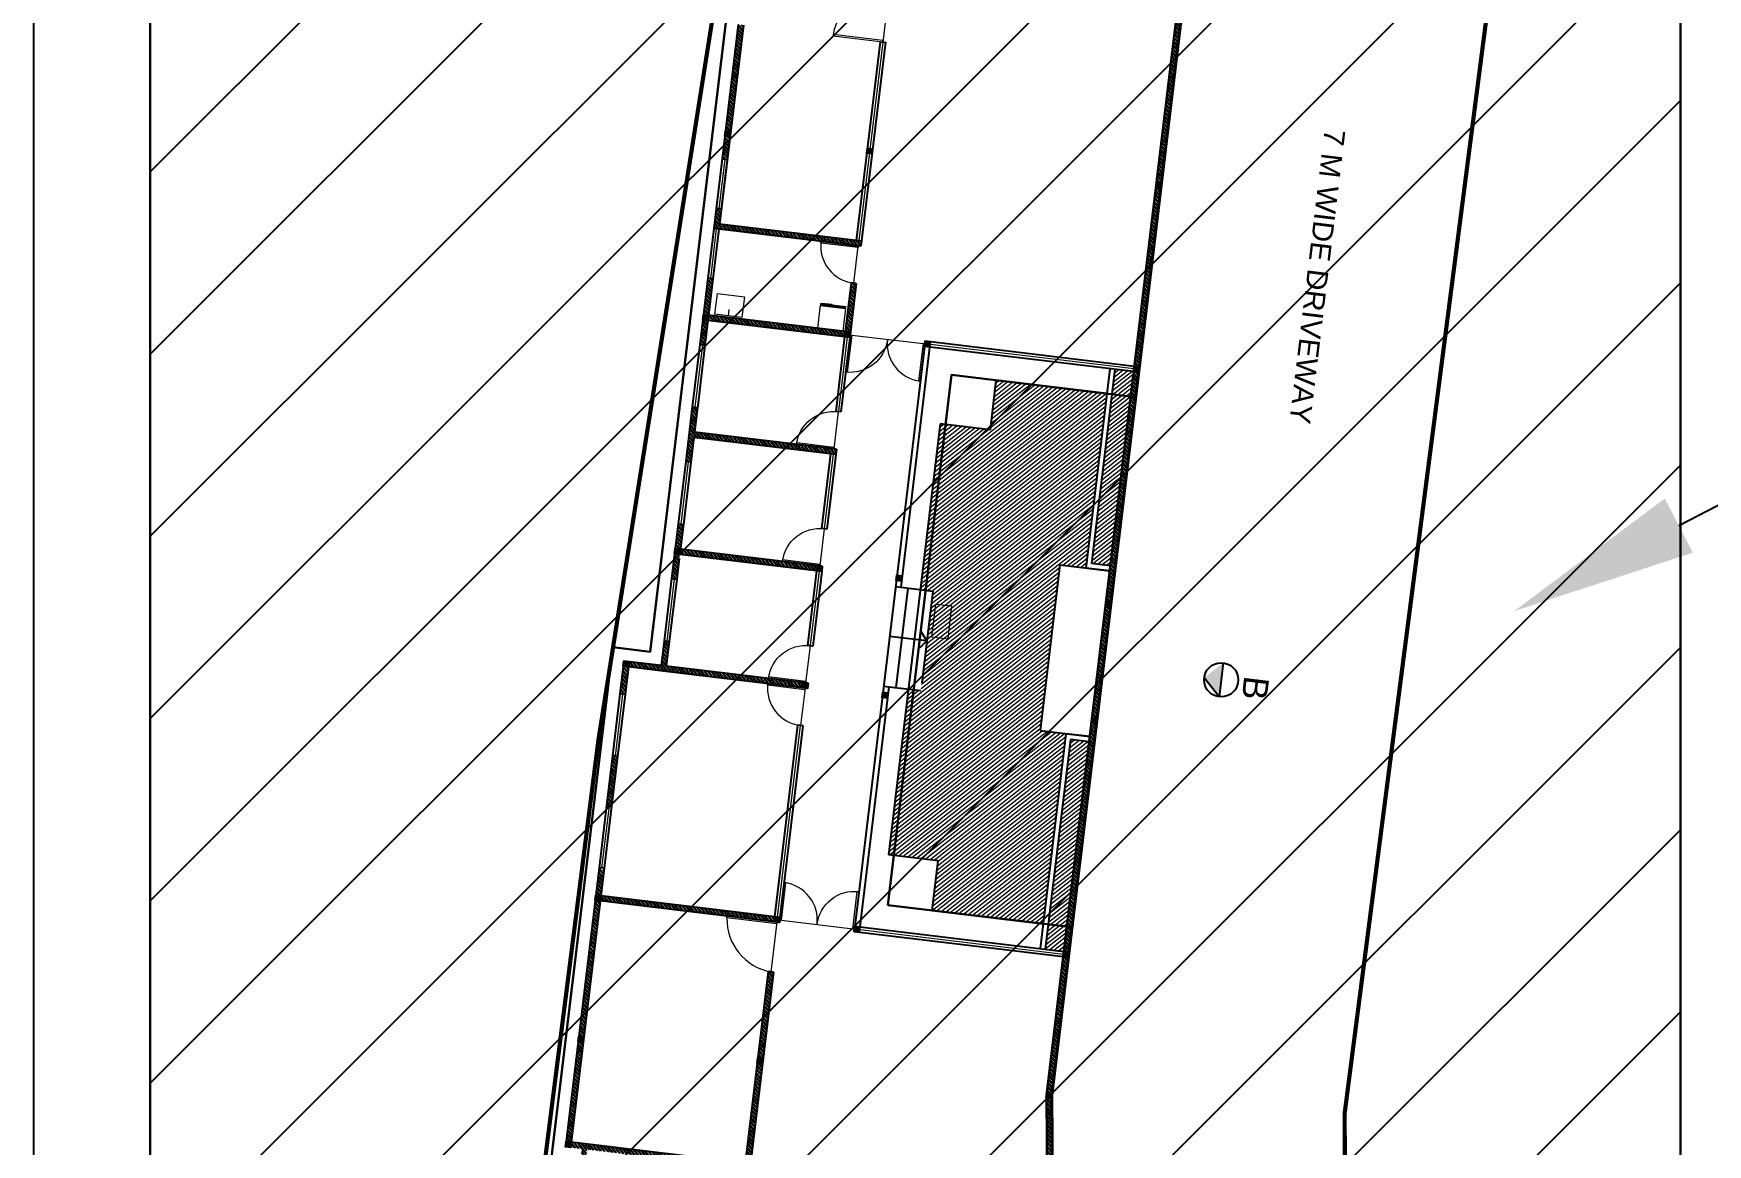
# Model space of a CAD drawing. Header units: metres. Extents: x 494 to 1845, y -666 to 1061.
# Drawn here: x 1651.731 to 1653.2, y 224.165 to 225.14 of the extents above; entities that cross this region are included whole.
import ezdxf
from ezdxf import colors
from ezdxf.entities.mleader import LeaderData, LeaderLine
from ezdxf.enums import TextEntityAlignment as Align
from ezdxf.math import Vec2, Vec3

# ---------------------------------------------------------------- set-up
doc = ezdxf.new("R2010")
doc.units = ezdxf.units.M
doc.header["$MEASUREMENT"] = 0
for name, pattern in [('1', [0]), ('141011 - Typical Flr Plans -1 - 1.5 & 1-2 BHK_ Kolshet Namrata1$0$HIDDEN', [0.375, 0.25, -0.125]), ('ACAD_ISO02W100', [15, 12, -3])]:
    doc.linetypes.add(name, pattern=pattern)
for name, color, linetype, lineweight in [('07 TEXT', 7, 'Continuous', 13), ('A-Wall Hatch', 8, 'Continuous', 9), ('VDA-DOOR', 23, 'Continuous', 5), ('VDA-FURNITURE', 8, 'Continuous', 13), ('VDA-HATCH', 8, 'Continuous', 9), ('VDA-WALL', 250, 'Continuous', 25), ('VDA-WINDOW', 5, 'Continuous', 9)]:
    doc.layers.add(name, color=color, linetype=linetype, lineweight=lineweight)
for name, color, linetype in [('COLUMN', 1, 'Continuous'), ('PLOT - SURVEY', 1, '1'), ('SHEET', 7, 'Continuous'), ('VDA-WALL BELOW', 8, 'Continuous'), ('VDA_ROOF', 250, 'Continuous'), ('WALL', 250, 'Continuous')]:
    doc.layers.add(name, color=color, linetype=linetype)
doc.styles.add('arial', font='arial.ttf', dxfattribs={"height": 0.3})
doc.styles.get("Standard").update_dxf_attribs({"font": 'arial.ttf'})
pattern_1 = [(45, (-1375.869545, -268.338946), (-0.0450780573, 0.0450780573), []), (45, (-1375.839493, -268.338946), (-0.0450780573, 0.0450780573), [])]
pattern_2 = [(45, (1152.75841, 282.9493), (-0.11049, 0.11049), [])]

# ---------------------------------------------------------------- blocks, each defined once
blk = doc.blocks.new('6555kkm')
at = {"lineweight": 30}
h = blk.add_hatch(color=5, dxfattribs=at)
h.dxf.hatch_style = 1
h.paths.add_polyline_path([(1152.883, 282.949), (1152.758, 282.949), (1152.758, 283.074), (1152.883, 283.074)])
h = blk.add_hatch()
h.set_pattern_fill('ANSI31', color=5, scale=1.25)
h.set_pattern_definition(pattern_2)
h.paths.add_polyline_path([(1152.758, 283.074), (1152.883, 283.074), (1152.883, 282.949), (1152.758, 282.949)])
h = blk.add_hatch()
h.set_pattern_fill('ANSI31', color=5, scale=1.25)
h.set_pattern_definition(pattern_2)
h.paths.add_polyline_path([(1152.758, 283.074), (1152.883, 283.074), (1152.883, 282.949), (1152.758, 282.949)])
at = {"layer": 'COLUMN', "color": 5, "lineweight": 25}
for p, q in [((1152.758, 282.949), (1152.883, 283.074)), ((1152.883, 282.949), (1152.758, 283.074))]:
    blk.add_line(p, q, dxfattribs=at)
blk.add_lwpolyline([(1152.758, 283.074), (1152.883, 283.074), (1152.883, 282.949), (1152.758, 282.949)], close=True, dxfattribs=at)
blk = doc.blocks.new('zw$417C')
at = {"layer": 'COLUMN', "color": 8, "lineweight": 30}
for p in [(-1092.551, -268.207), (-1097.451, -268.832), (-1102.821, -269.517), (-1107.771, -270.149, 0), (-1112.371, -270.736), (-1152.696, -271.587), (-1149.696, -271.587), (-1145.434, -271.587), (-1141.002, -271.587), (-1136.571, -271.587), (-1130.921, -271.587), (-1128.096, -271.587), (-1122.446, -271.587), (-1119.035, -271.587), (-1112.371, -272.987), (-1107.771, -272.712, 0), (-1102.821, -272.712, 0), (-1097.451, -272.712, 0), (-1092.551, -272.712, 0), (-1112.371, -275.512, 0), (-1107.771, -275.512), (-1102.821, -275.512, 0), (-1097.451, -275.512), (-1092.551, -275.512, 0), (-1149.696, -276.637), (-1136.571, -276.637), (-1130.921, -276.637), (-1128.096, -276.637), (-1122.446, -276.637), (-1112.371, -276.637), (-1145.434, -278.562), (-1141.002, -278.562), (-1136.571, -278.562), (-1130.921, -278.562), (-1128.096, -278.562), (-1122.446, -278.562), (-1119.035, -278.562), (-1116.496, -278.562, 0), (-1112.371, -279.412, 0), (-1107.771, -279.412, 0), (-1102.821, -279.412, 0), (-1097.451, -279.412), (-1092.551, -279.412), (-1152.696, -281.987), (-1149.696, -281.987), (-1145.434, -281.987), (-1141.002, -281.987), (-1136.571, -281.987), (-1130.921, -281.987), (-1128.096, -282.887), (-1122.446, -282.887), (-1119.035, -282.887), (-1116.496, -282.887, 0), (-1112.371, -282.887), (-1109.246, -282.887), (-1106.121, -282.887), (-1102.821, -282.887), (-1097.451, -282.887), (-1092.551, -282.887)]:
    blk.add_blockref('6555kkm', p, dxfattribs=at)
blk = doc.blocks.new('afasfdas')
at = {"layer": 'VDA-DOOR', "color": 5, "linetype": '141011 - Typical Flr Plans -1 - 1.5 & 1-2 BHK_ Kolshet Namrata1$0$HIDDEN'}
for p, q in [((-0.038, -0.001), (-0.038, -0.9)), ((0, -0.001), (-0.038, -0.001)), ((0, -0.9), (0, -0.001)), ((-0.038, -0.9), (0, -0.9))]:
    blk.add_line(p, q, dxfattribs=at)
blk.add_arc((0, 0), 0.9, 180.0425, 270, dxfattribs=at)
blk = doc.blocks.new('DXFG-flat-2-flat-28-flat-1-flat-1-flat-1-flat-1-flat-1-flat-1-flat-1-flat-1-flat-2-flat-1-flat-1-flat-1-flat-1-flat-1-flat-5-flat-1')
at = {"layer": 'VDA-DOOR'}
blk.add_line((-147.599, -172.986), (-147.599, -172.95), dxfattribs=at)
at = {"layer": 'VDA-DOOR', "color": 5}
for p, q in [((-147.599, -172.95), (-146.732, -172.95)), ((-146.732, -172.986), (-147.599, -172.986)), ((-146.732, -172.95), (-146.732, -172.986))]:
    blk.add_line(p, q, dxfattribs=at)
at = {"layer": 'VDA-DOOR', "color": 5, "linetype": 'ACAD_ISO02W100', "ltscale": 0.01}
blk.add_arc((-146.731, -172.95), 0.868, 180, 269.9575, dxfattribs=at)
blk = doc.blocks.new('dsafsdaf')
at = {"layer": 'VDA-DOOR'}
for p, q in [((0, 0.038), (1.2, 0.038)), ((0, 0), (0, 0.038)), ((1.2, 0), (0, 0)), ((1.2, 0.038), (1.2, 0))]:
    blk.add_line(p, q, dxfattribs=at)
at = {"layer": 'VDA-DOOR', "linetype": 'ACAD_ISO02W100', "ltscale": 0.01}
blk.add_arc((-0.078, -0.081), 1.283, 5.3091, 86.5329, dxfattribs=at)
blk = doc.blocks.new('zw$8B81')
at = {"layer": 'VDA-FURNITURE', "extrusion": (-2.11098e-05, -1.08635e-08, 1)}
for p, q in [((0.013, 0.575), (0, 0.575)), ((0, 0.575), (0, 0.325)), ((0.037, 0.6), (0.013, 0.6)), ((0.013, 0.6), (0.013, 0)), ((0.037, 0.6), (0.037, 0)), ((0.05, 0.575), (0.037, 0.575)), ((0.612, 0.6), (0.05, 0.6)), ((0.05, 0.6), (0.05, 0)), ((0.062, 0.6), (0.062, 0)), ((0.612, 0), (0.612, 0.6)), ((0.013, 0.325), (0, 0.325)), ((0.013, 0), (0.037, 0)), ((0.037, 0.025), (0.05, 0.025)), ((0.05, 0), (0.612, 0))]:
    blk.add_line(p, q, dxfattribs=at)
blk = doc.blocks.new('zw$9BC4')
at = {"layer": 'VDA-FURNITURE'}
blk.add_line((0.325, 0), (0.325, 0.154), dxfattribs=at)
blk.add_lwpolyline([(0, 0), (0.65, 0), (0.65, 0.5), (0, 0.5)], close=True, dxfattribs=at)
blk = doc.blocks.new('RWRERE')
h = blk.add_hatch(color=251)
h.dxf.hatch_style = 1
h.paths.add_polyline_path([(0, 0.383), (-0.383, 0), (0.383, 0)])
for p, q in [((-0.383, 0), (0, 0.383)), ((0.383, 0), (-0.383, 0))]:
    blk.add_line(p, q)
blk.add_circle((0, 0), 0.383)
blk = doc.blocks.new('DFSDFASDFASD')
at = {"layer": 'VDA_ROOF', "color": 5, "lineweight": 30, "ltscale": 4}
for points in [[(43.72, 7.876), (16.866, 4.45), (-16.85, 4.45), (-16.85, -6.375), (7.45, -6.375), (7.45, -7.275), (43.72, -7.275), (43.72, -3.8), (45.045, -3.8), (45.045, 0.825), (43.72, 0.825)], [(12.8, 0), (0, 0), (0, 4.45), (12.8, 4.45)]]:
    blk.add_lwpolyline(points, close=True, dxfattribs=at)
blk = doc.blocks.new('DASFA')
at = {"layer": 'VDA-DOOR', "color": 5}
for p, q in [((0.974, 0.629), (0.974, -0.571)), ((1.012, 0.629), (0.974, 0.629)), ((1.012, -0.571), (1.012, 0.629))]:
    blk.add_line(p, q, dxfattribs=at)
at = {"layer": 'VDA-DOOR'}
blk.add_line((0.974, -0.571), (1.012, -0.571), dxfattribs=at)
at = {"layer": 'VDA-DOOR', "color": 5, "linetype": 'ACAD_ISO02W100', "ltscale": 0.01}
blk.add_arc((1.037, 0.652), 1.225, 181.0882, 267.0698, dxfattribs=at)
blk = doc.blocks.new('fdsfdsf')
at = {"layer": 'VDA-DOOR'}
for p, q in [((0, -0.899), (0, 0)), ((0, 0), (0.038, 0)), ((0.038, 0), (0.038, -0.899)), ((0.9, 0), (0, 0)), ((0.038, -0.899), (0, -0.899))]:
    blk.add_line(p, q, dxfattribs=at)
blk.add_arc((0, 0.001), 0.9, 270, 359.9575, dxfattribs=at)
blk = doc.blocks.new('zw$2126')
at = {"layer": 'A-Wall Hatch'}
h = blk.add_hatch(dxfattribs=at)
h.set_pattern_fill('ANSI31', color=62, scale=0.61, angle=270)
h.set_pattern_definition([(315, (-1375.869545, -268.33895), (0.053916892, 0.053916892), [])])
h.paths.add_polyline_path([(39.498, 11.941), (39.498, 11.491), (44.185, 11.491), (44.185, 11.941)])
h.paths.add_polyline_path([(48.435, 11.941), (48.435, 11.491), (53.498, 11.491), (53.498, 11.941)])
h = blk.add_hatch(dxfattribs=at)
h.set_pattern_fill('ANSI31', color=62, scale=0.61, angle=270)
h.set_pattern_definition([(315, (127.64076, 10.16073), (0.05391689, 0.05391689), [])])
h.paths.add_polyline_path([(40.098, 11.366), (44.31, 11.366), (44.31, 10.741), (48.31, 10.741), (48.31, 11.366), (52.898, 11.366), (52.898, 8.691), (51.698, 8.691), (51.698, 7.491), (47.698, 7.491), (47.698, 7.791), (45.298, 7.791), (45.298, 7.491), (41.298, 7.491), (41.298, 8.691), (40.098, 8.691)])
at = {"layer": 'VDA-HATCH'}
h = blk.add_hatch(dxfattribs=at)
h.set_pattern_fill('ANSI32', color=256, scale=0.17)
h.set_pattern_definition(pattern_1)
h.paths.add_polyline_path([(75.798, 14.343), (75.797, 14.469), (56.963, 12.066), (26.248, 12.066), (26.248, 11.941), (56.971, 11.941)])
h.paths.add_polyline_path([(38.498, 1.541), (38.498, 1.666), (39.373, 1.666), (39.373, 5.091), (39.435, 5.091), (39.498, 5.091), (39.498, 1.666), (40.098, 1.666), (40.098, 1.541)])
h.paths.add_polyline_path([(44.423, 1.541), (44.423, 1.666), (45.023, 1.666), (45.023, 5.091), (45.148, 5.091), (45.148, 1.666), (45.748, 1.666), (45.748, 1.541)])
h.paths.add_polyline_path([(41.598, 1.541), (41.598, 1.666), (42.198, 1.666), (42.198, 5.091), (42.323, 5.091), (42.323, 1.666), (42.923, 1.666), (42.923, 1.541)])
h.paths.add_polyline_path([(47.248, 1.541), (47.248, 1.666), (47.848, 1.666), (47.848, 5.091), (47.973, 5.091), (47.973, 1.541)])
h.paths.add_polyline_path([(80.868, 10.854), (80.868, 10.941), (81.593, 10.941), (81.593, 10.816), (80.993, 10.816), (80.993, 9.616), (80.868, 9.616)])
h.paths.add_polyline_path([(78.061, 14.758), (79.016, 14.88), (79.19, 14.902), (79.216, 14.905), (80.07, 15.014), (80.085, 14.89), (78.077, 14.634)])
h.paths.add_polyline_path([(83.393, 15.438), (83.518, 15.438), (83.518, 10.516), (83.393, 10.516)])
h.paths.add_polyline_path([(81.855, 15.242), (81.871, 15.118), (83.393, 15.312), (83.393, 15.438)])
h.paths.add_polyline_path([(61.073, 1.041), (61.073, 4.066), (61.198, 4.066), (61.198, 1.041)])
h.paths.add_polyline_path([(60.923, 4.966), (60.923, 5.091), (63.573, 5.091), (63.573, 4.966)])
h.paths.add_polyline_path([(63.573, 2.791), (63.698, 2.791), (63.698, 0.641), (63.573, 0.641)])
h.paths.add_polyline_path([(82.343, 10.816), (82.343, 10.941), (83.393, 10.941), (83.393, 10.816)])
h.paths.add_polyline_path([(62.548, 2.516), (63.573, 2.516), (63.573, 2.641), (62.548, 2.641)])
h.paths.add_polyline_path([(47.848, 0.641), (47.848, 0.766), (48.604, 0.766), (48.604, 0.641)])
h.paths.add_polyline_path([(50.104, 0.641), (50.104, 0.766), (51.366, 0.766), (51.366, 0.641)])
h.paths.add_polyline_path([(47.848, 1.541), (47.848, 0.766), (47.973, 0.766), (47.973, 1.541)])
h.paths.add_polyline_path([(60.323, 2.066), (61.073, 2.066), (61.073, 2.191), (60.323, 2.191)])
h.paths.add_polyline_path([(75.798, 14.469), (75.798, 14.343), (76.292, 14.406), (76.276, 14.53)])
h.paths.add_polyline_path([(62.548, 1.041), (62.548, 1.766), (62.673, 1.766), (62.673, 1.041)])
h.paths.add_polyline_path([(60.473, 3.689), (61.073, 3.689), (61.073, 3.814), (60.473, 3.814)])
h.paths.add_polyline_path([(60.623, 1.041), (60.623, 1.166), (61.073, 1.166), (61.073, 1.041)])
h.paths.add_polyline_path([(59.573, 1.041), (59.573, 1.166), (60.023, 1.166), (60.023, 1.041)])
h.paths.add_polyline_path([(73.123, 10.516), (73.248, 10.516), (73.248, 10.941), (73.123, 10.941), (73.123, 10.516)])
h.paths.add_polyline_path([(75.673, 10.516), (75.673, 10.941), (75.798, 10.941), (75.798, 10.516)])
h.paths.add_polyline_path([(78.493, 10.516), (78.493, 10.941), (78.618, 10.941), (78.618, 10.516), (78.493, 10.516)])
h.paths.add_polyline_path([(62.548, 1.041), (62.173, 1.041), (62.173, 1.166), (62.548, 1.166)])
h.paths.add_polyline_path([(61.198, 1.041), (61.198, 1.166), (61.573, 1.166), (61.573, 1.041)])
h.paths.add_polyline_path([(83.393, 9.616), (83.518, 9.616), (83.518, 9.916), (83.393, 9.916)])
h.paths.add_polyline_path([(62.673, 1.041), (62.673, 1.166), (62.823, 1.166), (62.823, 1.041)])
h.paths.add_polyline_path([(63.573, 1.041), (63.423, 1.041), (63.423, 1.166), (63.573, 1.166)])
h.paths.add_polyline_path([(52.866, 0.766), (52.866, 0.641), (59.573, 0.641), (59.573, 5.091), (54.823, 5.091), (54.823, 4.966), (59.448, 4.966), (59.448, 0.766), (53.623, 0.766), (53.623, 5.091), (53.498, 5.091), (53.498, 0.766)])
h.paths.add_polyline_path([(26.248, 1.666), (26.73, 1.666), (26.73, 1.541), (26.248, 1.541)])
h.paths.add_polyline_path([(27.93, 1.541), (27.93, 1.666), (31.173, 1.666), (31.173, 1.541)])
h.paths.add_polyline_path([(32.373, 1.666), (35.615, 1.666), (35.615, 1.541), (32.373, 1.541)])
h.paths.add_polyline_path([(37.173, 5.091), (37.298, 5.091), (37.298, 1.541), (36.815, 1.541), (36.815, 1.666), (37.173, 1.666)])
h = blk.add_hatch(dxfattribs=at)
h.set_pattern_fill('ANSI32', color=256, scale=0.17)
h.set_pattern_definition(pattern_1)
h.paths.add_polyline_path([(38.198, 4.966), (38.198, 5.091), (39.373, 5.091), (39.373, 4.966)])
for q in [(46.308, 7.643), (46.498, 6.891), (46.688, 7.643)]:
    blk.add_line((46.498, 7.791), q)
at = {"color": 105, "lineweight": 30}
blk.add_lwpolyline([(23.248, 11.866), (26.373, 11.866), (26.373, 11.941), (56.971, 11.941), (75.673, 14.327)], dxfattribs=at)
at = {"layer": '07 TEXT'}
blk.add_lwpolyline([(46.389, 8.29), (45.605, 8.29), (45.605, 7.891), (46.389, 7.891)], close=True, dxfattribs=at)
at = {"layer": 'PLOT - SURVEY', "color": 250, "linetype": 'Continuous', "lineweight": 40}
for p, q in [((56.963, 12.066), (85.631, 15.724)), ((2.831, 12.066), (56.963, 12.066))]:
    blk.add_line(p, q, dxfattribs=at)
for points in [[(84.248, 22.604), (56.56, 19.072), (25.103, 19.362), (3.521, 19.098)], [(82.923, 22.435), (56.56, 19.072), (25.103, 19.362), (3.521, 19.098), (3.104, 13.59), (2.707, 11.198), (2.149, 4.822), (2.049, 1.799), (16.895, 1.48), (49.783, 0.252), (86.179, 0)]]:
    blk.add_lwpolyline(points, dxfattribs=at)
at = {"layer": 'VDA-DOOR', "color": 5}
blk.add_line((31.173, 5.029), (32.373, 5.029), dxfattribs=at)
at = {"layer": 'VDA-DOOR'}
for p, q in [((41.298, 5.029), (42.198, 5.029)), ((44.123, 5.029), (45.023, 5.029)), ((46.948, 5.029), (47.848, 5.029)), ((47.973, 5.029), (48.873, 5.029)), ((53.623, 5.029), (54.823, 5.029))]:
    blk.add_line(p, q, dxfattribs=at)
at = {"layer": 'VDA-WALL'}
for p, q in [((56.963, 12.066), (75.798, 14.469)), ((3.821, 12.066), (56.963, 12.066)), ((26.248, 12.066), (56.963, 12.066)), ((26.248, 11.941), (56.971, 11.941)), ((44.31, 10.741), (44.31, 11.941)), ((48.31, 10.741), (48.31, 11.941)), ((44.31, 10.741), (48.31, 10.741)), ((37.173, 5.091), (37.173, 1.666)), ((37.298, 5.091), (37.298, 1.541)), ((38.198, 5.091), (39.498, 5.091)), ((38.198, 5.091), (38.198, 4.966)), ((38.198, 4.966), (39.373, 4.966)), ((39.373, 5.091), (39.373, 1.666)), ((39.498, 5.091), (39.498, 1.666)), ((42.198, 5.091), (42.198, 1.666)), ((42.198, 5.091), (42.323, 5.091)), ((42.323, 5.091), (42.323, 1.666)), ((45.023, 5.091), (45.023, 1.666)), ((45.023, 5.091), (45.148, 5.091)), ((45.148, 5.091), (45.148, 1.666)), ((47.848, 5.091), (47.848, 1.666)), ((47.848, 5.091), (47.973, 5.091)), ((47.973, 5.091), (47.973, 1.541)), ((48.873, 5.091), (48.873, 4.966)), ((53.498, 5.091), (53.623, 5.091)), ((53.498, 5.091), (53.498, 0.766)), ((53.623, 5.091), (53.623, 0.766)), ((54.823, 5.091), (59.573, 5.091)), ((54.823, 5.091), (54.823, 4.966)), ((54.823, 4.966), (54.823, 5.091)), ((54.823, 4.966), (59.448, 4.966)), ((59.448, 4.966), (59.448, 0.766)), ((32.373, 1.666), (37.173, 1.666)), ((35.615, 1.541), (35.615, 1.666)), ((36.815, 1.666), (36.815, 1.541)), ((36.815, 1.541), (36.815, 1.666)), ((38.498, 1.666), (39.373, 1.666)), ((38.498, 1.666), (38.498, 1.541)), ((39.498, 1.666), (40.098, 1.666)), ((40.098, 1.541), (40.098, 1.666)), ((41.598, 1.666), (42.198, 1.666)), ((41.598, 1.541), (41.598, 1.666)), ((42.323, 1.666), (42.923, 1.666)), ((42.923, 1.666), (42.923, 1.541)), ((44.423, 1.666), (45.123, 1.666)), ((44.423, 1.541), (44.423, 1.666)), ((45.248, 1.666), (45.748, 1.666)), ((45.748, 1.541), (45.748, 1.666)), ((47.248, 1.666), (47.848, 1.666)), ((47.248, 1.541), (47.248, 1.666)), ((32.373, 1.541), (37.298, 1.541)), ((38.498, 1.541), (40.098, 1.541)), ((41.598, 1.541), (42.923, 1.541)), ((44.423, 1.541), (45.748, 1.541)), ((47.248, 1.541), (47.848, 1.541)), ((47.848, 1.541), (47.848, 0.641)), ((47.973, 1.541), (47.973, 0.766)), ((47.848, 0.641), (48.635, 0.641)), ((47.973, 0.766), (48.635, 0.766)), ((48.635, 0.766), (48.635, 0.641)), ((50.135, 0.766), (51.335, 0.766)), ((50.135, 0.641), (50.135, 0.766)), ((50.135, 0.641), (51.335, 0.641)), ((51.335, 0.766), (51.335, 0.641)), ((52.835, 0.766), (59.448, 0.766)), ((52.835, 0.766), (52.835, 0.641)), ((52.835, 0.641), (59.573, 0.641))]:
    blk.add_line(p, q, dxfattribs=at)
at = {"layer": 'VDA-WALL BELOW'}
for p, q in [((39.373, 11.941), (39.373, 6.891)), ((39.498, 11.941), (39.498, 6.891)), ((44.185, 11.941), (44.185, 11.491)), ((44.31, 11.941), (44.31, 11.366)), ((48.31, 11.941), (48.31, 11.366)), ((48.435, 11.941), (48.435, 11.491)), ((53.498, 6.891), (53.498, 11.941)), ((53.623, 6.891), (53.623, 11.941)), ((39.498, 11.491), (44.185, 11.491)), ((39.498, 11.366), (44.31, 11.366)), ((40.098, 11.366), (40.098, 8.691)), ((48.31, 11.366), (53.498, 11.366)), ((48.435, 11.491), (53.498, 11.491)), ((52.898, 8.691), (52.898, 11.366)), ((40.098, 8.691), (41.298, 8.691)), ((41.298, 8.691), (41.298, 7.491)), ((51.698, 8.691), (51.698, 7.491)), ((52.898, 8.691), (51.698, 8.691)), ((45.298, 6.891), (45.298, 7.791)), ((45.298, 7.791), (47.51, 7.791)), ((47.698, 6.891), (47.698, 7.791)), ((41.298, 7.491), (51.698, 7.491)), ((39.373, 7.016), (45.298, 7.016)), ((39.373, 6.891), (53.623, 6.891)), ((45.298, 7.191), (47.698, 7.191)), ((46.498, 7.016), (46.511, 7.016)), ((47.698, 7.016), (53.623, 7.016)), ((32.373, 5.091), (37.298, 5.091)), ((32.373, 4.966), (32.373, 5.091)), ((32.373, 4.966), (32.373, 5.091)), ((32.373, 4.966), (37.173, 4.966)), ((39.498, 5.091), (41.298, 5.091)), ((39.498, 4.966), (41.3, 4.966)), ((41.298, 5.091), (41.298, 4.966)), ((41.298, 5.091), (41.298, 4.966)), ((42.323, 5.091), (44.123, 5.091)), ((42.323, 4.966), (44.123, 4.966)), ((44.123, 5.091), (44.123, 4.966)), ((44.123, 5.091), (44.123, 4.966)), ((45.148, 5.091), (46.948, 5.091)), ((45.148, 4.966), (46.948, 4.966)), ((46.948, 5.091), (46.948, 4.966)), ((46.948, 5.091), (46.948, 4.966)), ((53.498, 5.091), (48.873, 5.091)), ((48.873, 5.091), (48.873, 4.966)), ((53.498, 4.966), (48.873, 4.966)), ((35.615, 1.666), (36.815, 1.666)), ((37.298, 1.666), (38.498, 1.666)), ((40.098, 1.666), (41.623, 1.666)), ((42.923, 1.666), (44.423, 1.666)), ((45.748, 1.666), (47.248, 1.666)), ((35.615, 1.541), (36.815, 1.541)), ((37.298, 1.541), (38.498, 1.541)), ((40.098, 1.541), (41.598, 1.541)), ((42.923, 1.541), (44.423, 1.541)), ((45.748, 1.541), (47.248, 1.541)), ((48.635, 0.766), (50.135, 0.766)), ((48.635, 0.641), (50.135, 0.641)), ((51.335, 0.766), (52.835, 0.766)), ((51.335, 0.641), (52.835, 0.641))]:
    blk.add_line(p, q, dxfattribs=at)
at = {"layer": 'VDA-WINDOW'}
for p, q in [((39.435, 11.941), (39.435, 6.891)), ((53.56, 6.891), (53.56, 11.941)), ((39.435, 5.129), (39.435, 6.853)), ((53.56, 5.129), (53.56, 6.853)), ((32.373, 5.029), (37.173, 5.029)), ((39.498, 5.029), (41.348, 5.029)), ((42.323, 5.029), (44.123, 5.029)), ((45.148, 5.029), (46.998, 5.029)), ((53.498, 5.029), (48.873, 5.029)), ((35.615, 1.604), (36.815, 1.604)), ((37.298, 1.604), (38.498, 1.604)), ((40.098, 1.604), (41.598, 1.604)), ((42.923, 1.604), (44.423, 1.604)), ((45.748, 1.604), (47.248, 1.604)), ((48.635, 0.704), (50.135, 0.704)), ((51.335, 0.704), (52.835, 0.704))]:
    blk.add_line(p, q, dxfattribs=at)
for name, p in [('DFSDFASDFASD', (40.098, 7.616)), ('fdsfdsf', (37.298, 5.029))]:
    blk.add_blockref(name, p)
at = {"xscale": 1.072497202074923, "yscale": 1.072497202074923, "zscale": 1.072497202074923, "rotation": 180}
blk.add_blockref('RWRERE', (46.584, 14.906), dxfattribs=at)
at = {"layer": 'COLUMN', "color": 6, "lineweight": 30}
blk.add_blockref('zw$417C', (23.185, 0.579), dxfattribs=at)
at = {"layer": 'VDA-DOOR', "color": 192}
for p, rotation in [((39.435, 6.891), 90), ((53.561, 5.091), 270.0000000000001)]:
    blk.add_blockref('afasfdas', p, dxfattribs=dict(at, rotation=rotation))
at = {"layer": 'VDA-DOOR', "color": 192, "xscale": -1}
for p, rotation in [((53.561, 6.891), 270), ((39.435, 5.091), 89.9999999999999)]:
    blk.add_blockref('afasfdas', p, dxfattribs=dict(at, rotation=rotation))
at = {"layer": 'VDA-DOOR'}
blk.add_blockref('DASFA', (31.36, 4.4), dxfattribs=at)
at = {"layer": 'VDA-DOOR', "extrusion": (0, 0, -1), "yscale": 1.036440322957658, "zscale": -1.036440322957658}
for p, xscale, rotation in [((-221.45, 157.107), 1.036440322957658, 90.00000000000006), ((-224.275, 157.107), 1.036440322957658, 90.00000000000006), ((-227.1, 157.107), 1.036440322957658, 89.99999999929801), ((131.279, 157.107), -1.036440322957658, 269.9999999999999)]:
    blk.add_blockref('DXFG-flat-2-flat-28-flat-1-flat-1-flat-1-flat-1-flat-1-flat-1-flat-1-flat-1-flat-2-flat-1-flat-1-flat-1-flat-1-flat-1-flat-5-flat-1', p, dxfattribs=dict(at, xscale=xscale, rotation=rotation))
at = {"layer": 'VDA-DOOR', "rotation": 270}
blk.add_blockref('dsafsdaf', (53.623, 5.029), dxfattribs=at)
at = {"layer": 'VDA-FURNITURE', "xscale": -1}
for name, p, rotation in [('zw$8B81', (38.76, 4.904), 180.0000002734011), ('zw$9BC4', (39.334, 2.466), 90.00000027342263)]:
    blk.add_blockref(name, p, dxfattribs=dict(at, rotation=rotation))
at = {"insert": (46.404, 15.446), "char_height": 0.6, "width": 3.79552, "attachment_point": 7}
blk.add_mtext('B', dxfattribs=at)
at = {"layer": 'COLUMN', "style": 'arial'}
blk.add_attdef('SA2', text='', height=0.2, dxfattribs=at).set_placement((23.586, 1.822), align=Align.CENTER)
at = {"layer": 'SHEET', "lineweight": 9, "insert": (36.712, 16.041), "char_height": 0.5, "width": 16.97143, "attachment_point": 5}
blk.add_mtext('\\pt12,13;7 M WIDE DRIVEWAY', dxfattribs=at)
blk = doc.blocks.new('zw$2024')
at = {"layer": 'WALL', "lineweight": 50, "ltscale": 0.5, "const_width": 0.00405}
blk.add_lwpolyline([(2.5286, 2.7963), (1.4874, 2.4998), (0.9691, 2.8689), (0.9424, 4.0212), (0.9341, 5.1467), (1.0974, 6.4088), (1.191, 7.277), (0.9717, 7.3203), (0.8775, 7.3478), (0.6241, 7.401), (0.5032, 7.4196), (0.4187, 6.8248), (0.2108, 5.5097), (0.015, 3.9691), (0.1838, 2.5607), (0.5033, 2.4801)], dxfattribs=at)
at = {"layer": 'COLUMN', "color": 2, "lineweight": 30, "xscale": 0.040454025344065, "yscale": 0.040454025344065, "zscale": 0.040454025344065, "rotation": 263.1416268303429}
blk.add_blockref('zw$2126', (0.4408, 7.5106), dxfattribs=at)
blk = doc.blocks.new('sadfsdf')
h = blk.add_hatch()
h.set_pattern_fill('ANSI31', color=8, scale=0.905205)
h.set_pattern_definition([(45, (88.25406, 40.16326), (-0.0800095, 0.0800095), [])])
h.paths.add_polyline_path([(88.2541, 43.2415), (89.5968, 43.2415), (89.5968, 40.1633), (88.2541, 40.1633)])
at = {"color": 1, "lineweight": 30}
blk.add_lwpolyline([(88.2541, 43.2415), (89.5968, 43.2415), (89.5968, 40.1633), (88.2541, 40.1633)], close=True, dxfattribs=at)
at = {"layer": 'SHEET'}
blk.add_line((88.1516, 52.4113), (88.1516, 0.4526), dxfattribs=at)
at = {"color": 3, "xscale": 0.9052046613064094, "yscale": 0.9052046613064094, "zscale": 0.9052046613064094}
blk.add_blockref('zw$2024', (88.4566, 36.5145), dxfattribs=at)
at = {"layer": 'SHEET'}
ml = blk.add_multileader_mtext('Standard', dxfattribs=at)
ml.set_content('SALE OFFICE', color=256)
ml.set_leader_properties()
ml.build(insert=Vec2(0, 0))
ml.multileader.update_dxf_attribs({"dogleg_length": 0.36, "arrow_head_size": 0.1629})
ctx = ml.context
ctx.base_point, ctx.char_height, ctx.arrow_head_size, ctx.landing_gap_size, ctx.plane_origin = Vec3(90.5384, 42.0101), 0.162937, 0.1629, 0.0815, Vec3(89.4509, 41.6146)
notes = []
notes.append((ctx, [(0, (1, 1, 0), (90.2125, 42.0101), (1, 0), 0.3259, [(0, [(89.4509, 41.6146)], 0, [])])]))
ctx.mtext.insert, ctx.mtext.flow_direction = Vec3(90.6199, 42.093), 5
for ctx, leaders in notes:
    for number, flags, end, landing, length, lines in leaders:
        leader = LeaderData()
        leader.index, (leader.has_last_leader_line, leader.has_dogleg_vector, leader.attachment_direction) = number, flags
        leader.last_leader_point, leader.dogleg_vector, leader.dogleg_length = Vec3(end), Vec3(landing), length
        for number, points, colour, breaks in lines:
            line = LeaderLine()
            line.index, line.vertices, line.color, line.breaks = number, Vec3.list(points), colors.encode_raw_color(colour), breaks
            leader.lines.append(line)
        ctx.leaders.append(leader)

msp = doc.modelspace()

# ---------------------------------------------------------------- block references
msp.add_blockref('sadfsdf', (1563.5791, 183.0184))

doc.saveas('drawing.dxf')
